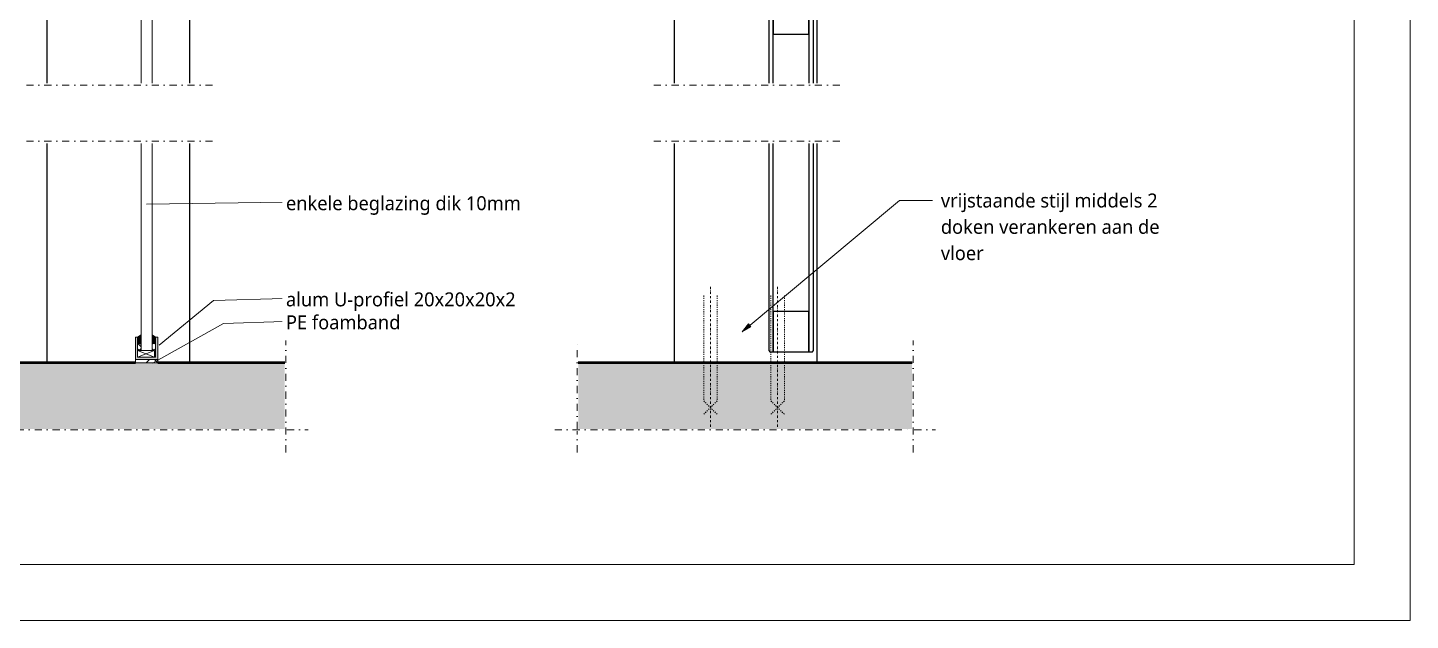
# Model space of a CAD drawing. Header units: millimetres. Extents: x -14863 to -6053, y 1430 to 7872.
# Drawn here: x -11888 to -10653, y 4772 to 5302 of the extents above; entities that cross this region are included whole.
import ezdxf

# ---------------------------------------------------------------- set-up
doc = ezdxf.new("R2010")
doc.units = ezdxf.units.MM
for name, pattern in [('Dash dot', [15.875, 6.35, -4.7625, 0, -4.7625]), ('Streep 1_1', [2, 1, -1]), ('Streep-stip _ detail', [4, 2, -1, 0, -1])]:
    doc.linetypes.add(name, pattern=pattern)
for name, color, linetype, lineweight in [('A-ANNO-IDEN', 131, 'Continuous', 18), ('A-DETL', 90, 'Continuous', 18), ('A-DETL-GENF', 92, 'Continuous', 18), ('A-DETL-MBND', 5, 'Continuous', 25), ('G-ANNO-TEXT', 231, 'Continuous', 13)]:
    doc.layers.add(name, color=color, linetype=linetype, lineweight=lineweight)
doc.styles.add('Segoe UI_2', font='segoeui.ttf', dxfattribs={"height": 12.5})

# ---------------------------------------------------------------- blocks, each defined once
blk = doc.blocks.new('23 vloerweergave - 23 DI vloerweergave s e-V102-32_1 Binnenkozijnen - hout')
at = {"layer": 'A-DETL-GENF', "linetype": 'Dash dot'}
blk.add_hatch(color=256, dxfattribs=at).paths.add_polyline_path([(-35.625, 59), (-149, 59), (-149, 0), (149, 0), (149, 59), (-15.625, 59)])
for p, q in [((-150, 80), (-150, -20)), ((150, 80), (150, 61)), ((-151, 60), (-170, 60)), ((170, 60), (-149, 60)), ((150, 59), (150, -20))]:
    blk.add_line(p, q, dxfattribs=at)
at = {"layer": 'A-DETL-GENF', "lineweight": 50}
for p, q in [((-149, 0), (-35.625, 0)), ((-15.625, 0), (149, 0))]:
    blk.add_line(p, q, dxfattribs=at)
blk = doc.blocks.new('30 glas - D10-2739134-32_1 Binnenkozijnen - hout')
at = {"layer": 'A-DETL-GENF'}
for p, q in [((1.4, 0), (0, 0)), ((0, 0), (0, -10)), ((184.8, 0), (13.9, 0)), ((368.8, 0), (238.8, 0)), ((383.2, 0), (381.3, 0)), ((383.2, -10), (383.2, 0)), ((0, -10), (1.4, -10)), ((13.9, -10), (184.8, -10)), ((238.8, -10), (368.8, -10)), ((381.3, -10), (383.2, -10))]:
    blk.add_line(p, q, dxfattribs=at)
blk = doc.blocks.new('30 alum U-profiel - 20x20x20x2-1518058-32_1 Binnenkozijnen - hout')
at = {"layer": 'A-DETL-GENF', "lineweight": 13}
blk.add_hatch(color=256, dxfattribs=at).paths.add_polyline_path([(10, 0), (10, 20), (8.1, 20), (8.1, 9.4), (8, 9.3), (8, 2), (-8, 2), (-8, 9.3), (-8.1, 9.4), (-8.1, 20), (-10, 20), (-10, 0)])
for p, q in [((-8.1, 20), (-10, 20)), ((-10, 20), (-10, 0)), ((10, 20), (8.1, 20)), ((10, 0), (10, 20)), ((-8, 2), (-8, 9.3)), ((8, 2), (-8, 2)), ((8, 9.3), (8, 2))]:
    blk.add_line(p, q, dxfattribs=at)
blk = doc.blocks.new('30 kitvoeg op rugvulling - schuine kitvoeg 4mm-4457912-32_1 Binnenkozijnen - hout')
at = {"layer": 'A-DETL-GENF', "lineweight": 13}
blk.add_hatch(color=256, dxfattribs=at).paths.add_polyline_path([(0, -6.3), (0.4, -6), (0.8, -5.7), (1.3, -5.6), (1.8, -5.6), (2.3, -5.7), (2.7, -6), (3.1, -6.3), (3.1, 1.9), (0, 0), (0, -6)])
h = blk.add_hatch(dxfattribs=at)
h.set_pattern_fill('FP_211', color=256, style=0, pattern_type=2)
h.set_pattern_definition([(45, (11789.414, -5025.153), (-10.606602, 10.606602), []), (135, (11789.414, -5025.153), (-10.606602, -10.606602), [])])
h.paths.add_polyline_path([(1.8, -11.3), (2.3, -11.2), (2.7, -10.9), (3.1, -10.6), (3.1, -6.3), (2.7, -6), (2.3, -5.7), (1.8, -5.6), (1.3, -5.6), (0.8, -5.7), (0.4, -6), (0, -6.3), (0, -10.6), (0.4, -10.9), (0.8, -11.2), (1.3, -11.3)])
at = {"layer": 'A-DETL-GENF'}
for p, q in [((3.1, 1.9), (0, 0)), ((3.1, -6.3), (3.1, 1.9)), ((0, 0), (0, -6.3))]:
    blk.add_line(p, q, dxfattribs=at)
at = {"layer": 'A-DETL-GENF', "lineweight": 13}
for p, q in [((0, -6.3), (0, -10.6)), ((3.1, -10.6), (3.1, -6.3))]:
    blk.add_line(p, q, dxfattribs=at)
for centre, start, end in [((1.5, -7.7), 41.4096, 138.5904), ((1.5, -9.3), 221.4096, 318.5904)]:
    blk.add_arc(centre, 2.05, start, end, dxfattribs=at)
blk = doc.blocks.new('20  klos - Voorliggend-4373315-32_1 Binnenkozijnen - hout')
at = {"layer": 'A-DETL-GENF'}
for p, q in [((15, 6), (0, 6)), ((0, 6), (0, 0)), ((0, 0), (15, 6)), ((0, 6), (15, 0)), ((0, 0), (15, 0)), ((15, 0), (15, 6))]:
    blk.add_line(p, q, dxfattribs=at)
blk = doc.blocks.new('30 kitvoeg op rugvulling - schuine kitvoeg 4mm-4457913-32_1 Binnenkozijnen - hout')
at = {"layer": 'A-DETL-GENF', "lineweight": 13}
h = blk.add_hatch(dxfattribs=at)
h.set_pattern_fill('FP_212', color=256, style=0, pattern_type=2)
h.set_pattern_definition([(225, (-11773.255, 5025.153), (10.606602, -10.606602), []), (315, (-11773.255, 5025.153), (10.606602, 10.606602), [])])
h.paths.add_polyline_path([(1.8, 11.3), (1.3, 11.3), (0.8, 11.2), (0.4, 10.9), (0, 10.6), (0, 6.3), (0.4, 6), (0.8, 5.7), (1.3, 5.6), (1.8, 5.6), (2.3, 5.7), (2.7, 6), (3.1, 6.3), (3.1, 10.6), (2.7, 10.9), (2.3, 11.2)])
blk.add_hatch(color=256, dxfattribs=at).paths.add_polyline_path([(0, 6.3), (0, 0), (3.1, -1.9), (3.1, 6.3), (2.7, 6), (2.3, 5.7), (1.8, 5.6), (1.3, 5.6), (0.8, 5.7), (0.4, 6)])
for p, q in [((0, 10.6), (0, 6.3)), ((3.1, 6.3), (3.1, 10.6))]:
    blk.add_line(p, q, dxfattribs=at)
at = {"layer": 'A-DETL-GENF'}
for p, q in [((0, 6.3), (0, 0)), ((0, 0), (3.1, -1.9)), ((3.1, -1.9), (3.1, 6.3))]:
    blk.add_line(p, q, dxfattribs=at)
at = {"layer": 'A-DETL-GENF', "lineweight": 13}
for centre, start, end in [((1.5, 9.3), 41.4096, 138.5904), ((1.5, 7.7), 221.4096, 318.5904)]:
    blk.add_arc(centre, 2.05, start, end, dxfattribs=at)
blk = doc.blocks.new('00 afbreeklijn 2 s l - breed 50-2323006-32_1 Binnenkozijnen - hout')
at = {"layer": 'A-DETL-GENF', "linetype": 'Dash dot'}
for p, q in [((154, 50), (-15, 50)), ((154, 0), (-15, 0))]:
    blk.add_line(p, q, dxfattribs=at)
blk = doc.blocks.new('30 rugvulling kitvoeg - vierkante rugvulling-4464681-32_1 Binnenkozijnen - hout')
at = {"layer": 'A-DETL-GENF', "lineweight": 13}
h = blk.add_hatch(dxfattribs=at)
h.set_pattern_fill('FP_214', color=256, style=0, pattern_type=2)
h.set_pattern_definition([(45, (11791.334, -5005.153), (-10.606602, 10.606602), []), (135, (11791.334, -5005.153), (-10.606602, -10.606602), [])])
h.paths.add_polyline_path([(0, -3), (20, -3), (20, 0), (0, 0)])
at = {"layer": 'A-DETL-GENF'}
for p, q in [((20, 0), (0, 0)), ((0, 0), (0, -3)), ((20, -3), (20, 0)), ((0, -3), (20, -3))]:
    blk.add_line(p, q, dxfattribs=at)
blk = doc.blocks.new('23 vloerweergave - 23 DI vloerweergave s e-2127734-32_1 Binnenkozijnen - hout')
at = {"layer": 'A-DETL-GENF', "linetype": 'Dash dot'}
blk.add_hatch(color=256, dxfattribs=at).paths.add_polyline_path([(-131.8, 0), (149, 0), (149, 59), (-149, 59), (-149, 0)])
for p, q in [((-150, 80), (-150, -20)), ((150, 80), (150, 61)), ((-151, 60), (-170, 60)), ((170, 60), (-149, 60)), ((150, 59), (150, -20))]:
    blk.add_line(p, q, dxfattribs=at)
at = {"layer": 'A-DETL-GENF', "lineweight": 50}
blk.add_line((-149, 0), (149, 0), dxfattribs=at)
blk = doc.blocks.new('00 betonanker a e - M12-4295675-32_1 Binnenkozijnen - hout')
at = {"layer": 'A-DETL-GENF', "linetype": 'Streep-stip _ detail', "lineweight": 13}
blk.add_line((-7.8, 0), (118, 0), dxfattribs=at)
at = {"layer": 'A-DETL-GENF', "linetype": 'Streep 1_1', "lineweight": 13}
for p, q in [((0, 6), (94, 6)), ((94, 6), (106, -6)), ((94, -6), (106, 6)), ((0, -6), (94, -6))]:
    blk.add_line(p, q, dxfattribs=at)
blk = doc.blocks.new('32 binnendeur-vertikaal - D 40 _sp17_-2435031-32_1 Binnenkozijnen - hout')
at = {"layer": 'A-DETL-GENF', "lineweight": 25}
for p, q in [((-920.3, -996.5), (-921.3, -997.5)), ((-921.3, -997.5), (-921.3, -1000.5)), ((-735.4, -996.5), (-920.3, -996.5)), ((-602.8, -996.5), (-681.4, -996.5)), ((-601.8, -997.5), (-602.8, -996.5)), ((-601.8, -1000.5), (-601.8, -997.5)), ((-885.3, -1000.5), (-921.3, -1000.5)), ((-921.3, -1000.5), (-921.3, -1032.5)), ((-921.3, -1000.5), (-735.4, -1000.5)), ((-885.3, -1032.5), (-885.3, -1000.5)), ((-681.4, -1000.5), (-601.8, -1000.5)), ((-601.8, -1000.5), (-637.8, -1000.5)), ((-637.8, -1000.5), (-637.8, -1032.5)), ((-601.8, -1032.5), (-601.8, -1000.5)), ((-921.3, -1032.5), (-921.3, -1035.5)), ((-921.3, -1032.5), (-885.3, -1032.5)), ((-735.4, -1032.5), (-921.3, -1032.5)), ((-921.3, -1035.5), (-920.3, -1036.5)), ((-920.3, -1036.5), (-735.4, -1036.5)), ((-601.8, -1032.5), (-681.4, -1032.5)), ((-681.4, -1036.5), (-602.8, -1036.5)), ((-637.8, -1032.5), (-601.8, -1032.5)), ((-602.8, -1036.5), (-601.8, -1035.5)), ((-601.8, -1035.5), (-601.8, -1032.5))]:
    blk.add_line(p, q, dxfattribs=at)
at = {"layer": 'A-DETL-GENF'}
for p, q in [((-616.8, -991.5), (-599.8, -991.5)), ((-616.8, -996.5), (-616.8, -991.5)), ((-599.8, -996.5), (-616.8, -991.5)), ((-616.8, -996.5), (-599.8, -991.5)), ((-599.8, -996.5), (-616.8, -996.5)), ((-599.8, -991.5), (-599.8, -996.5))]:
    blk.add_line(p, q, dxfattribs=at)

msp = doc.modelspace()

# ---------------------------------------------------------------- hatches: boundary and pattern name
at = {"layer": 'G-ANNO-TEXT'}
msp.add_hatch(color=7, dxfattribs=at).paths.add_polyline_path([(-11249.8, 5029.9), (-11241.9, 5034.4), (-11243.9, 5036.9)])

# ---------------------------------------------------------------- linework, layer by layer
at = {"layer": 'A-ANNO-IDEN'}
for p, q in [((-11781.3, 5143.8), (-11658.8, 5145.6)), ((-11770.2, 5017.9), (-11721.5, 5057.9)), ((-11721.5, 5057.9), (-11658.8, 5059.7)), ((-11776.1, 5002), (-11712.8, 5037.4)), ((-11712.8, 5037.4), (-11658.8, 5039.2))]:
    msp.add_line(p, q, dxfattribs=at)
at = {"layer": 'A-DETL'}
for p, q in [((-10653.2, 7742.2), (-10653.2, 4772.2)), ((-10703.2, 6097.2), (-10703.2, 4822.2)), ((-12703.2, 4822.2), (-10703.2, 4822.2)), ((-14853.2, 4772.2), (-10653.2, 4772.2))]:
    msp.add_line(p, q, dxfattribs=at)
at = {"layer": 'A-DETL-MBND'}
for p, q in [((-11870.5, 5402.9), (-11870.5, 5252)), ((-11743, 5387.9), (-11743, 5252)), ((-11183, 5336.6), (-11183, 5252)), ((-11310.5, 5318), (-11310.5, 5252)), ((-11870.5, 5198), (-11870.5, 5002.2)), ((-11743, 5198), (-11743, 5002.2)), ((-11310.5, 5198), (-11310.5, 5002.2)), ((-11183, 5198), (-11183, 5002.2))]:
    msp.add_line(p, q, dxfattribs=at)
at = {"layer": 'G-ANNO-TEXT', "color": 7}
for p, q in [((-11249.8, 5029.9), (-11109.2, 5147.1)), ((-11109.2, 5147.1), (-11079.8, 5147.1)), ((-11243.9, 5036.9), (-11249.8, 5029.9)), ((-11241.9, 5034.4), (-11243.9, 5036.9)), ((-11249.8, 5029.9), (-11241.9, 5034.4))]:
    msp.add_line(p, q, dxfattribs=at)

# ---------------------------------------------------------------- block references
at = {"layer": 'A-DETL-GENF', "rotation": 90.00000000000017}
msp.add_blockref('30 glas - D10-2739134-32_1 Binnenkozijnen - hout', (-11786.3, 5013.2), dxfattribs=at)
at = {"layer": 'A-DETL-GENF', "lineweight": 25, "rotation": 90}
msp.add_blockref('32 binnendeur-vertikaal - D 40 _sp17_-2435031-32_1 Binnenkozijnen - hout', (-12222.5, 5933.4), dxfattribs=at)
at = {"layer": 'A-DETL-GENF', "linetype": 'Dash dot'}
for p in [(-11876.5, 5200), (-11316.5, 5200)]:
    msp.add_blockref('00 afbreeklijn 2 s l - breed 50-2323006-32_1 Binnenkozijnen - hout', p, dxfattribs=at)
at = {"layer": 'A-DETL-GENF', "linetype": 'Streep 1_1', "lineweight": 13, "rotation": 270}
for p in [(-11278, 5062.2), (-11218, 5062.2)]:
    msp.add_blockref('00 betonanker a e - M12-4295675-32_1 Binnenkozijnen - hout', p, dxfattribs=at)
at = {"layer": 'A-DETL-GENF', "lineweight": 13}
for name, p in [('30 alum U-profiel - 20x20x20x2-1518058-32_1 Binnenkozijnen - hout', (-11781.3, 5005.2)), ('30 kitvoeg op rugvulling - schuine kitvoeg 4mm-4457912-32_1 Binnenkozijnen - hout', (-11789.4, 5025.2))]:
    msp.add_blockref(name, p, dxfattribs=at)
at = {"layer": 'A-DETL-GENF', "lineweight": 13, "rotation": 180}
msp.add_blockref('30 kitvoeg op rugvulling - schuine kitvoeg 4mm-4457913-32_1 Binnenkozijnen - hout', (-11773.3, 5025.2), dxfattribs=at)
at = {"layer": 'A-DETL-GENF', "linetype": 'Dash dot', "rotation": 180}
for name, p in [('23 vloerweergave - 23 DI vloerweergave s e-V102-32_1 Binnenkozijnen - hout', (-11807, 5002.2)), ('23 vloerweergave - 23 DI vloerweergave s e-2127734-32_1 Binnenkozijnen - hout', (-11247, 5002.2))]:
    msp.add_blockref(name, p, dxfattribs=at)
at = {"layer": 'A-DETL-GENF'}
for name, p in [('20  klos - Voorliggend-4373315-32_1 Binnenkozijnen - hout', (-11789.4, 5007.2)), ('30 rugvulling kitvoeg - vierkante rugvulling-4464681-32_1 Binnenkozijnen - hout', (-11791.3, 5005.2))]:
    msp.add_blockref(name, p, dxfattribs=at)

# ---------------------------------------------------------------- texts
at = {"layer": 'G-ANNO-TEXT', "color": 7, "char_height": 12.5, "attachment_point": 1, "style": 'Segoe UI_2'}
for s, insert, width in [('vrijstaande stijl middels 2 ', (-11072.3, 5153.4), 242.11), ('doken verankeren aan de ', (-11072.3, 5129.9), 243.312), ('vloer', (-11072.3, 5106.4), 46.097)]:
    msp.add_mtext(s, dxfattribs=dict(at, insert=insert, width=width))

# ---------------------------------------------------------------- next in the draw order: texts
at = {"layer": 'A-ANNO-IDEN', "lineweight": 13, "char_height": 12.5, "attachment_point": 1, "style": 'Segoe UI_2', "bg_fill": 3, "box_fill_scale": 1.25, "bg_fill_color": 9, "bg_fill_true_color": 13158600, "bg_fill_transparency": 0}
for s, insert, width in [('enkele beglazing dik 10mm', (-11656.9, 5151), 258.945), ('alum U-profiel 20x20x20x2', (-11656.9, 5065.1), 252.131)]:
    msp.add_mtext(s, dxfattribs=dict(at, insert=insert, width=width))

# ---------------------------------------------------------------- next in the draw order: texts
at = {"layer": 'A-ANNO-IDEN', "lineweight": 13, "insert": (-11656.9, 5044.6), "char_height": 12.5, "width": 125.063, "attachment_point": 1, "style": 'Segoe UI_2', "bg_fill": 3, "box_fill_scale": 1.25, "bg_fill_color": 9, "bg_fill_true_color": 13158600, "bg_fill_transparency": 0}
msp.add_mtext('PE foamband', dxfattribs=at)

doc.saveas('drawing.dxf')
